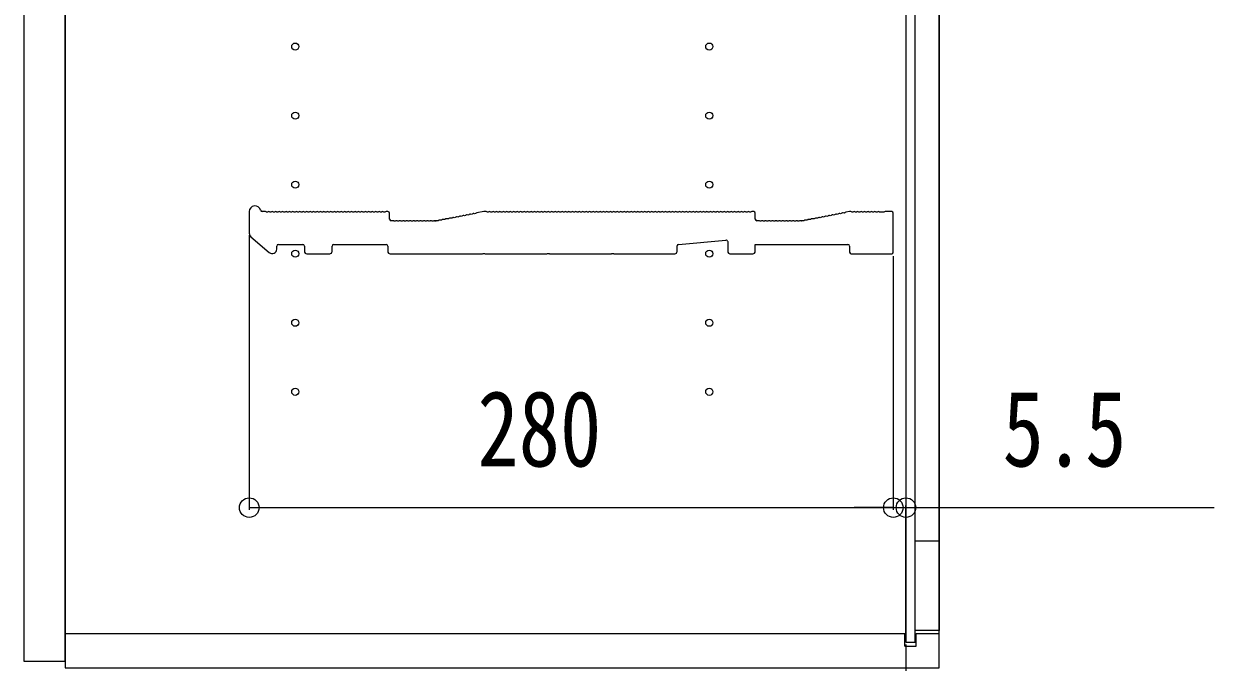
# Model space of a CAD drawing. Units: millimetres, scale not verified. Extents: x -4205 to 4205, y -2970 to 2970.
# Drawn here: x -1755 to -1237, y -2142 to -1865 of the extents above; entities that cross this region are included whole.
import ezdxf
from ezdxf.enums import TextEntityAlignment as Align

# ---------------------------------------------------------------- set-up
doc = ezdxf.new("R2010")
doc.units = ezdxf.units.MM
doc.header["$LTSCALE"] = 20
for name, color, linetype in [('0-2_YKK_11', 7, 'Continuous'), ('0-3_YKK_12', 2, 'Continuous'), ('0-5_YKK_D', 6, 'Continuous')]:
    doc.layers.add(name, color=color, linetype=linetype)
doc.styles.add('ＭＳ ゴシック', font='')
doc.styles.get('ＭＳ ゴシック').set_extended_font_data('MS Gothic')

msp = doc.modelspace()

# ---------------------------------------------------------------- linework, layer by layer
at = {"layer": '0-2_YKK_11'}
for p, q in [((-1656.98, -1946.7), (-1656.98, -1956.09)), ((-1649.98, -1946.7), (-1651.36, -1946.7)), ((-1649.04, -1946.9), (-1649.42, -1946.9)), ((-1647.54, -1946.9), (-1647.92, -1946.9)), ((-1646.04, -1946.9), (-1646.42, -1946.9)), ((-1644.54, -1946.9), (-1644.92, -1946.9)), ((-1643.04, -1946.9), (-1643.42, -1946.9)), ((-1641.54, -1946.9), (-1641.92, -1946.9)), ((-1640.04, -1946.9), (-1640.42, -1946.9)), ((-1638.54, -1946.9), (-1638.92, -1946.9)), ((-1637.04, -1946.9), (-1637.42, -1946.9)), ((-1635.54, -1946.9), (-1635.92, -1946.9)), ((-1634.04, -1946.9), (-1634.42, -1946.9)), ((-1632.54, -1946.9), (-1632.92, -1946.9)), ((-1631.04, -1946.9), (-1631.42, -1946.9)), ((-1629.54, -1946.9), (-1629.92, -1946.9)), ((-1628.04, -1946.9), (-1628.42, -1946.9)), ((-1626.54, -1946.9), (-1626.92, -1946.9)), ((-1625.04, -1946.9), (-1625.42, -1946.9)), ((-1623.54, -1946.9), (-1623.92, -1946.9)), ((-1622.04, -1946.9), (-1622.42, -1946.9)), ((-1620.54, -1946.9), (-1620.92, -1946.9)), ((-1619.04, -1946.9), (-1619.42, -1946.9)), ((-1617.54, -1946.9), (-1617.92, -1946.9)), ((-1616.04, -1946.9), (-1616.42, -1946.9)), ((-1614.54, -1946.9), (-1614.92, -1946.9)), ((-1613.04, -1946.9), (-1613.42, -1946.9)), ((-1611.54, -1946.9), (-1611.92, -1946.9)), ((-1610.04, -1946.9), (-1610.42, -1946.9)), ((-1608.54, -1946.9), (-1608.92, -1946.9)), ((-1607.04, -1946.9), (-1607.42, -1946.9)), ((-1605.54, -1946.9), (-1605.92, -1946.9)), ((-1604.04, -1946.9), (-1604.42, -1946.9)), ((-1602.54, -1946.9), (-1602.92, -1946.9)), ((-1601.04, -1946.9), (-1601.42, -1946.9)), ((-1599.54, -1946.9), (-1599.92, -1946.9)), ((-1598.04, -1946.9), (-1598.42, -1946.9)), ((-1596.68, -1946.7), (-1597.48, -1946.7)), ((-1595.98, -1950), (-1595.98, -1947.4)), ((-1594.48, -1950.7), (-1595.28, -1950.7)), ((-1593.54, -1950.9), (-1593.92, -1950.9)), ((-1592.04, -1950.9), (-1592.42, -1950.9)), ((-1590.54, -1950.9), (-1590.92, -1950.9)), ((-1589.04, -1950.9), (-1589.42, -1950.9)), ((-1587.54, -1950.9), (-1587.92, -1950.9)), ((-1586.04, -1950.9), (-1586.42, -1950.9)), ((-1584.54, -1950.9), (-1584.92, -1950.9)), ((-1583.04, -1950.9), (-1583.42, -1950.9)), ((-1581.54, -1950.9), (-1581.92, -1950.9)), ((-1580.04, -1950.9), (-1580.42, -1950.9)), ((-1578.54, -1950.9), (-1578.92, -1950.9)), ((-1577.04, -1950.9), (-1577.42, -1950.9)), ((-1576.05, -1950.7), (-1576.48, -1950.7)), ((-1576.48, -1950.7), (-1576.05, -1950.7)), ((-1574.81, -1950.68), (-1575.19, -1950.75)), ((-1573.34, -1950.4), (-1573.71, -1950.47)), ((-1571.87, -1950.12), (-1572.24, -1950.19)), ((-1570.39, -1949.84), (-1570.77, -1949.91)), ((-1568.92, -1949.56), (-1569.29, -1949.63)), ((-1567.44, -1949.28), (-1567.82, -1949.35)), ((-1565.97, -1949), (-1566.35, -1949.07)), ((-1564.5, -1948.72), (-1564.87, -1948.79)), ((-1563.02, -1948.44), (-1563.4, -1948.51)), ((-1561.55, -1948.16), (-1561.93, -1948.23)), ((-1560.08, -1947.88), (-1560.45, -1947.95)), ((-1558.6, -1947.59), (-1558.98, -1947.67)), ((-1553.04, -1946.9), (-1553.42, -1946.9)), ((-1551.54, -1946.9), (-1551.92, -1946.9)), ((-1550.04, -1946.9), (-1550.42, -1946.9)), ((-1548.54, -1946.9), (-1548.92, -1946.9)), ((-1547.04, -1946.9), (-1547.42, -1946.9)), ((-1545.54, -1946.9), (-1545.92, -1946.9)), ((-1544.04, -1946.9), (-1544.42, -1946.9)), ((-1542.54, -1946.9), (-1542.92, -1946.9)), ((-1541.04, -1946.9), (-1541.42, -1946.9)), ((-1539.54, -1946.9), (-1539.92, -1946.9)), ((-1538.04, -1946.9), (-1538.42, -1946.9)), ((-1536.54, -1946.9), (-1536.92, -1946.9)), ((-1535.04, -1946.9), (-1535.42, -1946.9)), ((-1533.54, -1946.9), (-1533.92, -1946.9)), ((-1532.04, -1946.9), (-1532.42, -1946.9)), ((-1530.54, -1946.9), (-1530.92, -1946.9)), ((-1529.04, -1946.9), (-1529.42, -1946.9)), ((-1527.54, -1946.9), (-1527.92, -1946.9)), ((-1526.04, -1946.9), (-1526.42, -1946.9)), ((-1524.54, -1946.9), (-1524.92, -1946.9)), ((-1523.04, -1946.9), (-1523.42, -1946.9)), ((-1521.54, -1946.9), (-1521.92, -1946.9)), ((-1520.04, -1946.9), (-1520.42, -1946.9)), ((-1518.54, -1946.9), (-1518.92, -1946.9)), ((-1517.04, -1946.9), (-1517.42, -1946.9)), ((-1515.54, -1946.9), (-1515.92, -1946.9)), ((-1514.04, -1946.9), (-1514.42, -1946.9)), ((-1512.54, -1946.9), (-1512.92, -1946.9)), ((-1511.04, -1946.9), (-1511.42, -1946.9)), ((-1509.54, -1946.9), (-1509.92, -1946.9)), ((-1508.04, -1946.9), (-1508.42, -1946.9)), ((-1506.54, -1946.9), (-1506.92, -1946.9)), ((-1505.04, -1946.9), (-1505.42, -1946.9)), ((-1503.54, -1946.9), (-1503.92, -1946.9)), ((-1502.04, -1946.9), (-1502.42, -1946.9)), ((-1500.54, -1946.9), (-1500.92, -1946.9)), ((-1499.04, -1946.9), (-1499.42, -1946.9)), ((-1497.54, -1946.9), (-1497.92, -1946.9)), ((-1496.04, -1946.9), (-1496.42, -1946.9)), ((-1494.54, -1946.9), (-1494.92, -1946.9)), ((-1493.04, -1946.9), (-1493.42, -1946.9)), ((-1491.54, -1946.9), (-1491.92, -1946.9)), ((-1490.04, -1946.9), (-1490.42, -1946.9)), ((-1488.54, -1946.9), (-1488.92, -1946.9)), ((-1487.04, -1946.9), (-1487.42, -1946.9)), ((-1485.54, -1946.9), (-1485.92, -1946.9)), ((-1484.04, -1946.9), (-1484.42, -1946.9)), ((-1482.54, -1946.9), (-1482.92, -1946.9)), ((-1481.04, -1946.9), (-1481.42, -1946.9)), ((-1479.54, -1946.9), (-1479.92, -1946.9)), ((-1478.04, -1946.9), (-1478.42, -1946.9)), ((-1476.54, -1946.9), (-1476.92, -1946.9)), ((-1475.04, -1946.9), (-1475.42, -1946.9)), ((-1473.54, -1946.9), (-1473.92, -1946.9)), ((-1472.04, -1946.9), (-1472.42, -1946.9)), ((-1470.54, -1946.9), (-1470.92, -1946.9)), ((-1469.04, -1946.9), (-1469.42, -1946.9)), ((-1467.54, -1946.9), (-1467.92, -1946.9)), ((-1466.04, -1946.9), (-1466.42, -1946.9)), ((-1464.54, -1946.9), (-1464.92, -1946.9)), ((-1463.04, -1946.9), (-1463.42, -1946.9)), ((-1461.54, -1946.9), (-1461.92, -1946.9)), ((-1460.04, -1946.9), (-1460.42, -1946.9)), ((-1458.54, -1946.9), (-1458.92, -1946.9)), ((-1457.04, -1946.9), (-1457.42, -1946.9)), ((-1455.54, -1946.9), (-1455.92, -1946.9)), ((-1454.04, -1946.9), (-1454.42, -1946.9)), ((-1452.54, -1946.9), (-1452.92, -1946.9)), ((-1451.04, -1946.9), (-1451.42, -1946.9)), ((-1449.54, -1946.9), (-1449.92, -1946.9)), ((-1448.04, -1946.9), (-1448.42, -1946.9)), ((-1446.54, -1946.9), (-1446.92, -1946.9)), ((-1445.04, -1946.9), (-1445.42, -1946.9)), ((-1443.54, -1946.9), (-1443.92, -1946.9)), ((-1442.04, -1946.9), (-1442.42, -1946.9)), ((-1440.54, -1946.9), (-1440.92, -1946.9)), ((-1439.04, -1946.9), (-1439.42, -1946.9)), ((-1437.68, -1946.7), (-1438.48, -1946.7)), ((-1436.98, -1950), (-1436.98, -1947.4)), ((-1435.48, -1950.7), (-1436.28, -1950.7)), ((-1434.54, -1950.9), (-1434.92, -1950.9)), ((-1433.04, -1950.9), (-1433.42, -1950.9)), ((-1431.54, -1950.9), (-1431.92, -1950.9)), ((-1430.04, -1950.9), (-1430.42, -1950.9)), ((-1428.54, -1950.9), (-1428.92, -1950.9)), ((-1427.04, -1950.9), (-1427.42, -1950.9)), ((-1425.54, -1950.9), (-1425.92, -1950.9)), ((-1424.04, -1950.9), (-1424.42, -1950.9)), ((-1422.54, -1950.9), (-1422.92, -1950.9)), ((-1421.04, -1950.9), (-1421.42, -1950.9)), ((-1419.54, -1950.9), (-1419.92, -1950.9)), ((-1418.04, -1950.9), (-1418.42, -1950.9)), ((-1417.05, -1950.7), (-1417.48, -1950.7)), ((-1416.77, -1950.66), (-1416.92, -1950.69)), ((-1415.81, -1950.68), (-1416.19, -1950.75)), ((-1414.34, -1950.4), (-1414.71, -1950.47)), ((-1412.87, -1950.12), (-1413.24, -1950.19)), ((-1411.39, -1949.84), (-1411.77, -1949.91)), ((-1409.92, -1949.56), (-1410.29, -1949.63)), ((-1408.44, -1949.28), (-1408.82, -1949.35)), ((-1406.97, -1949), (-1407.35, -1949.07)), ((-1405.5, -1948.72), (-1405.87, -1948.79)), ((-1404.02, -1948.44), (-1404.4, -1948.51)), ((-1402.55, -1948.16), (-1402.93, -1948.23)), ((-1401.08, -1947.88), (-1401.45, -1947.95)), ((-1399.6, -1947.59), (-1399.98, -1947.67)), ((-1398.13, -1947.31), (-1398.5, -1947.39)), ((-1396.05, -1946.71), (-1397.62, -1947.01)), ((-1395.48, -1946.7), (-1395.91, -1946.7)), ((-1394.54, -1946.9), (-1394.92, -1946.9)), ((-1393.04, -1946.9), (-1393.42, -1946.9)), ((-1391.54, -1946.9), (-1391.92, -1946.9)), ((-1390.04, -1946.9), (-1390.42, -1946.9)), ((-1388.54, -1946.9), (-1388.92, -1946.9)), ((-1387.04, -1946.9), (-1387.42, -1946.9)), ((-1385.54, -1946.9), (-1385.92, -1946.9)), ((-1384.04, -1946.9), (-1384.42, -1946.9)), ((-1377.68, -1946.7), (-1380.48, -1946.7)), ((-1376.98, -1964.3), (-1376.98, -1947.4)), ((-1656.29, -1957.6), (-1648.29, -1964.51)), ((-1644.28, -1961), (-1633.68, -1961)), ((-1620.28, -1961), (-1597.48, -1961)), ((-1470.34, -1960.94), (-1449.74, -1959.07)), ((-1448.98, -1959.77), (-1448.98, -1964)), ((-1644.98, -1963), (-1644.98, -1961.7)), ((-1632.98, -1961.7), (-1632.98, -1964)), ((-1631.98, -1965), (-1621.98, -1965)), ((-1620.98, -1964), (-1620.98, -1961.7)), ((-1596.78, -1961.7), (-1596.78, -1964)), ((-1470.98, -1964), (-1470.98, -1961.64)), ((-1447.98, -1965), (-1437.98, -1965)), ((-1395.98, -1961.7), (-1395.98, -1964.3)), ((-1395.28, -1965), (-1377.68, -1965))]:
    msp.add_line(p, q, dxfattribs=at)
for points in [[(-1575.77, -1950.66), (-1575.92, -1950.69), (-1575.77, -1950.66)], [(-1553.98, -1946.7), (-1554.98, -1946.7), (-1558.09, -1947.29)], [(-1381.04, -1946.9), (-1381.23, -1946.97), (-1382.73, -1946.97), (-1382.92, -1946.9)], [(-1436.98, -1964), (-1436.98, -1961), (-1396.68, -1961)], [(-1595.78, -1965), (-1555.55, -1965), (-1555.31, -1964.87), (-1554.65, -1964.87), (-1554.41, -1965), (-1527.55, -1965), (-1527.31, -1964.87), (-1526.65, -1964.87), (-1526.41, -1965), (-1499.55, -1965), (-1499.31, -1964.87), (-1498.65, -1964.87), (-1498.41, -1965), (-1471.98, -1965)]]:
    msp.add_lwpolyline(points, dxfattribs=at)
for centre, radius, start, end in [((-1654.48, -1946.7), 2.5, 12.6356, 180), ((-1651.36, -1946), 0.7, 192.6356, 270), ((-1649.98, -1947.58), 0.88, 50.536, 90), ((-1648.48, -1947.58), 0.88, 50.536, 129.464), ((-1646.98, -1947.58), 0.88, 50.536, 129.464), ((-1645.48, -1947.58), 0.88, 50.536, 129.464), ((-1643.98, -1947.58), 0.88, 50.536, 129.464), ((-1642.48, -1947.58), 0.88, 50.536, 129.464), ((-1640.98, -1947.58), 0.88, 50.536, 129.464), ((-1639.48, -1947.58), 0.88, 50.536, 129.464), ((-1637.98, -1947.58), 0.88, 50.536, 129.464), ((-1636.48, -1947.58), 0.88, 50.536, 129.464), ((-1634.98, -1947.58), 0.88, 50.536, 129.464), ((-1633.48, -1947.58), 0.88, 50.536, 129.464), ((-1631.98, -1947.58), 0.88, 50.536, 129.464), ((-1630.48, -1947.58), 0.88, 50.536, 129.464), ((-1628.98, -1947.58), 0.88, 50.536, 129.464), ((-1627.48, -1947.58), 0.88, 50.536, 129.464), ((-1625.98, -1947.58), 0.88, 50.536, 129.464), ((-1624.48, -1947.58), 0.88, 50.536, 129.464), ((-1622.98, -1947.58), 0.88, 50.536, 129.464), ((-1621.48, -1947.58), 0.88, 50.536, 129.464), ((-1619.98, -1947.58), 0.88, 50.536, 129.464), ((-1618.48, -1947.58), 0.88, 50.536, 129.464), ((-1616.98, -1947.58), 0.88, 50.536, 129.464), ((-1615.48, -1947.58), 0.88, 50.536, 129.464), ((-1613.98, -1947.58), 0.88, 50.536, 129.464), ((-1612.48, -1947.58), 0.88, 50.536, 129.464), ((-1610.98, -1947.58), 0.88, 50.536, 129.464), ((-1609.48, -1947.58), 0.88, 50.536, 129.464), ((-1607.98, -1947.58), 0.88, 50.536, 129.464), ((-1606.48, -1947.58), 0.88, 50.536, 129.464), ((-1604.98, -1947.58), 0.88, 50.536, 129.464), ((-1603.48, -1947.58), 0.88, 50.536, 129.464), ((-1601.98, -1947.58), 0.88, 50.536, 129.464), ((-1600.48, -1947.58), 0.88, 50.536, 129.464), ((-1598.98, -1947.58), 0.88, 50.536, 129.464), ((-1597.48, -1947.58), 0.88, 90, 129.464), ((-1596.68, -1947.4), 0.7, 0, 90), ((-1595.28, -1950), 0.7, 180, 270), ((-1594.48, -1951.58), 0.88, 50.536, 90), ((-1592.98, -1951.58), 0.88, 50.536, 129.464), ((-1591.48, -1951.58), 0.88, 50.536, 129.464), ((-1589.98, -1951.58), 0.88, 50.536, 129.464), ((-1588.48, -1951.58), 0.88, 50.536, 129.464), ((-1586.98, -1951.58), 0.88, 50.536, 129.464), ((-1585.48, -1951.58), 0.88, 50.536, 129.464), ((-1583.98, -1951.58), 0.88, 50.536, 129.464), ((-1582.48, -1951.58), 0.88, 50.536, 129.464), ((-1580.98, -1951.58), 0.88, 50.536, 129.464), ((-1579.48, -1951.58), 0.88, 50.536, 129.464), ((-1577.98, -1951.58), 0.88, 50.536, 129.464), ((-1576.48, -1951.58), 0.88, 90, 129.464), ((-1576.05, -1950), 0.7, 270, 280.7843), ((-1576.05, -1950), 0.7, 270, 280.7843), ((-1575.61, -1951.53), 0.88, 61.3203, 100.7843), ((-1574.14, -1951.24), 0.88, 61.3203, 140.2483), ((-1572.66, -1950.96), 0.88, 61.3203, 140.2483), ((-1571.19, -1950.68), 0.88, 61.3203, 140.2483), ((-1569.71, -1950.4), 0.88, 61.3203, 140.2483), ((-1568.24, -1950.12), 0.88, 61.3203, 140.2483), ((-1566.77, -1949.84), 0.88, 61.3203, 140.2483), ((-1565.29, -1949.56), 0.88, 61.3203, 140.2483), ((-1563.82, -1949.28), 0.88, 61.3203, 140.2483), ((-1562.35, -1949), 0.88, 61.3203, 140.2483), ((-1560.87, -1948.72), 0.88, 61.3203, 140.2483), ((-1559.4, -1948.44), 0.88, 61.3203, 140.2483), ((-1557.93, -1948.16), 0.88, 100.7843, 140.2483), ((-1553.98, -1947.58), 0.88, 50.536, 90), ((-1552.48, -1947.58), 0.88, 50.536, 129.464), ((-1550.98, -1947.58), 0.88, 50.536, 129.464), ((-1549.48, -1947.58), 0.88, 50.536, 129.464), ((-1547.98, -1947.58), 0.88, 50.536, 129.464), ((-1546.48, -1947.58), 0.88, 50.536, 129.464), ((-1544.98, -1947.58), 0.88, 50.536, 129.464), ((-1543.48, -1947.58), 0.88, 50.536, 129.464), ((-1541.98, -1947.58), 0.88, 50.536, 129.464), ((-1540.48, -1947.58), 0.88, 50.536, 129.464), ((-1538.98, -1947.58), 0.88, 50.536, 129.464), ((-1537.48, -1947.58), 0.88, 50.536, 129.464), ((-1535.98, -1947.58), 0.88, 50.536, 129.464), ((-1534.48, -1947.58), 0.88, 50.536, 129.464), ((-1532.98, -1947.58), 0.88, 50.536, 129.464), ((-1531.48, -1947.58), 0.88, 50.536, 129.464), ((-1529.98, -1947.58), 0.88, 50.536, 129.464), ((-1528.48, -1947.58), 0.88, 50.536, 129.464), ((-1526.98, -1947.58), 0.88, 50.536, 129.464), ((-1525.48, -1947.58), 0.88, 50.536, 129.464), ((-1523.98, -1947.58), 0.88, 50.536, 129.464), ((-1522.48, -1947.58), 0.88, 50.536, 129.464), ((-1520.98, -1947.58), 0.88, 50.536, 129.464), ((-1519.48, -1947.58), 0.88, 50.536, 129.464), ((-1517.98, -1947.58), 0.88, 50.536, 129.464), ((-1516.48, -1947.58), 0.88, 50.536, 129.464), ((-1514.98, -1947.58), 0.88, 50.536, 129.464), ((-1513.48, -1947.58), 0.88, 50.536, 129.464), ((-1511.98, -1947.58), 0.88, 50.536, 129.464), ((-1510.48, -1947.58), 0.88, 50.536, 129.464), ((-1508.98, -1947.58), 0.88, 50.536, 129.464), ((-1507.48, -1947.58), 0.88, 50.536, 129.464), ((-1505.98, -1947.58), 0.88, 50.536, 129.464), ((-1504.48, -1947.58), 0.88, 50.536, 129.464), ((-1502.98, -1947.58), 0.88, 50.536, 129.464), ((-1501.48, -1947.58), 0.88, 50.536, 129.464), ((-1499.98, -1947.58), 0.88, 50.536, 129.464), ((-1498.48, -1947.58), 0.88, 50.536, 129.464), ((-1496.98, -1947.58), 0.88, 50.536, 129.464), ((-1495.48, -1947.58), 0.88, 50.536, 129.464), ((-1493.98, -1947.58), 0.88, 50.536, 129.464), ((-1492.48, -1947.58), 0.88, 50.536, 129.464), ((-1490.98, -1947.58), 0.88, 50.536, 129.464), ((-1489.48, -1947.58), 0.88, 50.536, 129.464), ((-1487.98, -1947.58), 0.88, 50.536, 129.464), ((-1486.48, -1947.58), 0.88, 50.536, 129.464), ((-1484.98, -1947.58), 0.88, 50.536, 129.464), ((-1483.48, -1947.58), 0.88, 50.536, 129.464), ((-1481.98, -1947.58), 0.88, 50.536, 129.464), ((-1480.48, -1947.58), 0.88, 50.536, 129.464), ((-1478.98, -1947.58), 0.88, 50.536, 129.464), ((-1477.48, -1947.58), 0.88, 50.536, 129.464), ((-1475.98, -1947.58), 0.88, 50.536, 129.464), ((-1474.48, -1947.58), 0.88, 50.536, 129.464), ((-1472.98, -1947.58), 0.88, 50.536, 129.464), ((-1471.48, -1947.58), 0.88, 50.536, 129.464), ((-1469.98, -1947.58), 0.88, 50.536, 129.464), ((-1468.48, -1947.58), 0.88, 50.536, 129.464), ((-1466.98, -1947.58), 0.88, 50.536, 129.464), ((-1465.48, -1947.58), 0.88, 50.536, 129.464), ((-1463.98, -1947.58), 0.88, 50.536, 129.464), ((-1462.48, -1947.58), 0.88, 50.536, 129.464), ((-1460.98, -1947.58), 0.88, 50.536, 129.464), ((-1459.48, -1947.58), 0.88, 50.536, 129.464), ((-1457.98, -1947.58), 0.88, 50.536, 129.464), ((-1456.48, -1947.58), 0.88, 50.536, 129.464), ((-1454.98, -1947.58), 0.88, 50.536, 129.464), ((-1453.48, -1947.58), 0.88, 50.536, 129.464), ((-1451.98, -1947.58), 0.88, 50.536, 129.464), ((-1450.48, -1947.58), 0.88, 50.536, 129.464), ((-1448.98, -1947.58), 0.88, 50.536, 129.464), ((-1447.48, -1947.58), 0.88, 50.536, 129.464), ((-1445.98, -1947.58), 0.88, 50.536, 129.464), ((-1444.48, -1947.58), 0.88, 50.536, 129.464), ((-1442.98, -1947.58), 0.88, 50.536, 129.464), ((-1441.48, -1947.58), 0.88, 50.536, 129.464), ((-1439.98, -1947.58), 0.88, 50.536, 129.464), ((-1438.48, -1947.58), 0.88, 90, 129.464), ((-1437.68, -1947.4), 0.7, 0, 90), ((-1436.28, -1950), 0.7, 180, 270), ((-1435.48, -1951.58), 0.88, 50.536, 90), ((-1433.98, -1951.58), 0.88, 50.536, 129.464), ((-1432.48, -1951.58), 0.88, 50.536, 129.464), ((-1430.98, -1951.58), 0.88, 50.536, 129.464), ((-1429.48, -1951.58), 0.88, 50.536, 129.464), ((-1427.98, -1951.58), 0.88, 50.536, 129.464), ((-1426.48, -1951.58), 0.88, 50.536, 129.464), ((-1424.98, -1951.58), 0.88, 50.536, 129.464), ((-1423.48, -1951.58), 0.88, 50.536, 129.464), ((-1421.98, -1951.58), 0.88, 50.536, 129.464), ((-1420.48, -1951.58), 0.88, 50.536, 129.464), ((-1418.98, -1951.58), 0.88, 50.536, 129.464), ((-1417.48, -1951.58), 0.88, 90, 129.464), ((-1417.05, -1950), 0.7, 270, 280.7843), ((-1416.61, -1951.53), 0.88, 61.3203, 100.7843), ((-1415.14, -1951.24), 0.88, 61.3203, 140.2483), ((-1413.66, -1950.96), 0.88, 61.3203, 140.2483), ((-1412.19, -1950.68), 0.88, 61.3203, 140.2483), ((-1410.71, -1950.4), 0.88, 61.3203, 140.2483), ((-1409.24, -1950.12), 0.88, 61.3203, 140.2483), ((-1407.77, -1949.84), 0.88, 61.3203, 140.2483), ((-1406.29, -1949.56), 0.88, 61.3203, 140.2483), ((-1404.82, -1949.28), 0.88, 61.3203, 140.2483), ((-1403.35, -1949), 0.88, 61.3203, 140.2483), ((-1401.87, -1948.72), 0.88, 61.3203, 140.2483), ((-1400.4, -1948.44), 0.88, 61.3203, 140.2483), ((-1398.93, -1948.16), 0.88, 61.3203, 140.2483), ((-1397.45, -1947.88), 0.88, 100.7843, 140.2483), ((-1395.91, -1947.4), 0.7, 90, 100.7843), ((-1395.48, -1947.58), 0.88, 50.536, 90), ((-1393.98, -1947.58), 0.88, 50.536, 129.464), ((-1392.48, -1947.58), 0.88, 50.536, 129.464), ((-1390.98, -1947.58), 0.88, 50.536, 129.464), ((-1389.48, -1947.58), 0.88, 50.536, 129.464), ((-1387.98, -1947.58), 0.88, 50.536, 129.464), ((-1386.48, -1947.58), 0.88, 50.536, 129.464), ((-1384.98, -1947.58), 0.88, 50.536, 129.464), ((-1383.48, -1947.58), 0.88, 50.4605, 129.464), ((-1380.48, -1947.58), 0.88, 90, 129.5394), ((-1377.68, -1947.4), 0.7, 0, 90), ((-1654.98, -1956.09), 2, 180, 229.1613), ((-1644.28, -1961.7), 0.7, 90, 180), ((-1633.68, -1961.7), 0.7, 0, 90), ((-1620.28, -1961.7), 0.7, 90, 180), ((-1597.48, -1961.7), 0.7, 0, 90), ((-1470.28, -1961.64), 0.7, 95.1944, 180), ((-1449.68, -1959.77), 0.7, 0, 95.1944), ((-1396.68, -1961.7), 0.7, 0, 90), ((-1646.98, -1963), 2, 229.1613, 0), ((-1631.98, -1964), 1, 180, 270), ((-1621.98, -1964), 1, 270, 0), ((-1595.78, -1964), 1, 180, 270), ((-1471.98, -1964), 1, 270, 0), ((-1447.98, -1964), 1, 180, 270), ((-1437.98, -1964), 1, 270, 0), ((-1395.28, -1964.3), 0.7, 180, 270), ((-1377.68, -1964.3), 0.7, 270, 0)]:
    msp.add_arc(centre, radius, start, end, dxfattribs=at)
at = {"layer": '0-3_YKK_12'}
for p, q in [((-1356.98, -1420.25), (-1356.98, -2089.75)), ((-1736.98, -2130), (-1371.98, -2130)), ((-1371.98, -2135.5), (-1371.98, -2130)), ((-1366.98, -2130), (-1356.98, -2130)), ((-1366.98, -2135.5), (-1366.98, -2130)), ((-1371.98, -2135.5), (-1366.98, -2135.5))]:
    msp.add_line(p, q, dxfattribs=at)
for points in [[(-1736.98, -2145), (-1356.98, -2145), (-1356.98, -1365), (-1736.98, -1365)], [(-1754.98, -2142), (-1736.98, -2142), (-1736.98, -1368), (-1754.98, -1368)], [(-1371.48, -2133.75), (-1367.48, -2133.75), (-1367.48, -1376.25), (-1371.48, -1376.25)], [(-1367.48, -2089.75), (-1356.98, -2089.75), (-1356.98, -2128.75), (-1367.48, -2128.75)]]:
    msp.add_lwpolyline(points, close=True, dxfattribs=at)
for centre in [(-1636.98, -1875), (-1456.98, -1875), (-1636.98, -1905), (-1456.98, -1905), (-1636.98, -1935), (-1456.98, -1935), (-1636.98, -1965), (-1456.98, -1965), (-1636.98, -1995), (-1456.98, -1995), (-1636.98, -2025), (-1456.98, -2025)]:
    msp.add_circle(centre, 1.55, dxfattribs=at)
at = {"layer": '0-5_YKK_D'}
for p, q in [((-1656.98, -1957), (-1656.98, -2076.35)), ((-1376.98, -1966), (-1376.98, -2076.35)), ((-1376.98, -1966), (-1376.98, -2076.35)), ((-1371.48, -2132.75), (-1371.48, -2074.35)), ((-1656.98, -2075.35), (-1376.98, -2075.35)), ((-1376.98, -2075.35), (-1393.98, -2075.35)), ((-1376.98, -2075.35), (-1371.48, -2075.35)), ((-1371.48, -2075.35), (-1237.48, -2075.35)), ((-1371.48, -2134.75), (-1371.48, -2236)), ((-1371.48, -2134.75), (-1371.48, -2236))]:
    msp.add_line(p, q, dxfattribs=at)
for centre in [(-1656.98, -2075.35), (-1376.98, -2075.35), (-1376.98, -2075.35), (-1371.48, -2075.35)]:
    msp.add_circle(centre, 4.25, dxfattribs=at)

# ---------------------------------------------------------------- texts
at = {"layer": '0-5_YKK_D', "style": 'ＭＳ ゴシック', "width": 0.8}
for s, p in [('280', (-1557.78, -2067.35)), ('5.5', (-1329.48, -2067.35))]:
    msp.add_text(s, height=32.99, dxfattribs=at).set_placement(p, align=Align.BOTTOM_LEFT)

doc.saveas('drawing.dxf')
